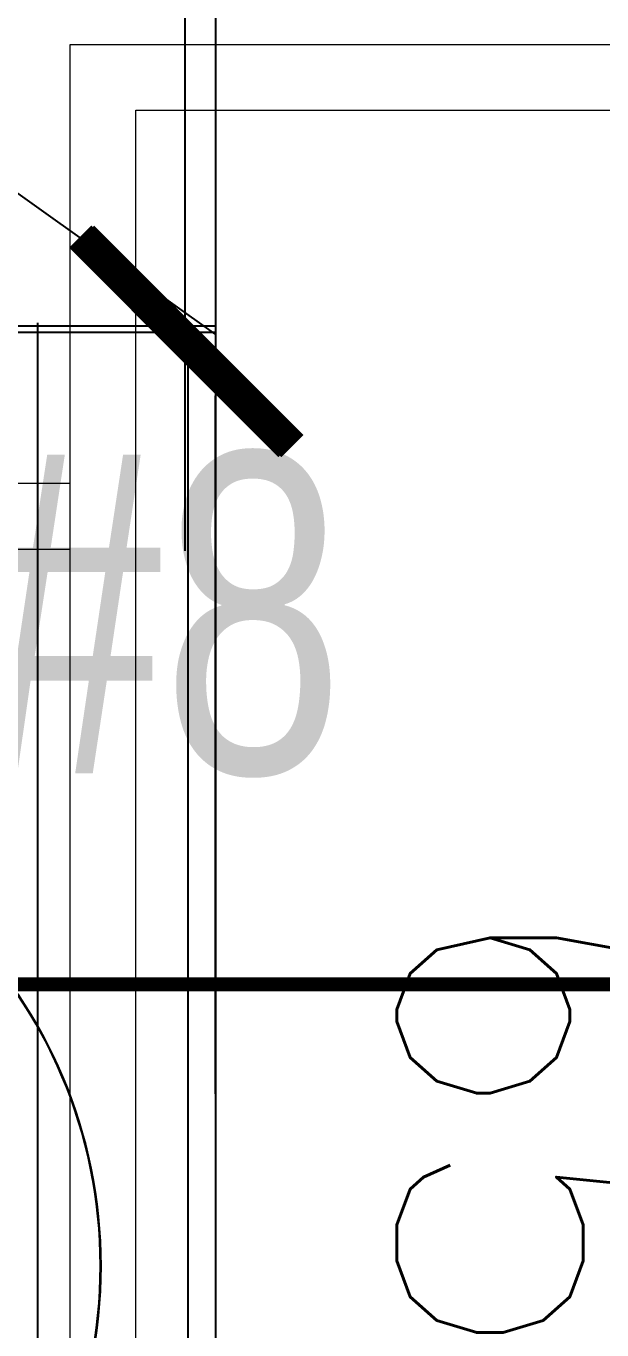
# Model space of a CAD drawing. Header units: millimetres. Extents: x -414464 to 1686, y -90036 to 108605.
# Drawn here: x -103373 to -103166.6, y -45614.7 to -45147.7 of the extents above; entities that cross this region are included whole.
import ezdxf
from ezdxf.enums import TextEntityAlignment as Align

# ---------------------------------------------------------------- set-up
doc = ezdxf.new("R2010")
doc.units = ezdxf.units.MM
doc.header["$LTSCALE"] = 1000
doc.header["$MEASUREMENT"] = 0
for name, pattern in [('$1$AUDIT_D_120904163729-0', [0]), ('$36$HIDDEN', [0.375, 0.25, -0.125]), ('AUDIT_D_120904163729-0', [0]), ('T8(T9 IS SIMILAR) - DIMENSION & TEXTING$1$AUDIT_D_120904163729-0', [0]), ('T8(T9 IS SIMILAR) - DIMENSION & TEXTING$1$T8 - TYPICAL FLOOR CORE$0$( Hidden )', [0.375, 0.25, -0.125]), ('T8(T9 IS SIMILAR)$1$$0$HIDDEN', [0.375, 0.25, -0.125]), ('T8_PROFILE SECTIONS$0$HIDDEN', [0.375, 0.25, -0.125]), ('T8_PROFILE SECTIONS$0$PHANTOM2', [1.25, 0.625, -0.125, 0.125, -0.125, 0.125, -0.125])]:
    doc.linetypes.add(name, pattern=pattern)
doc.layers.get('0').update_dxf_attribs({"linetype": 'AUDIT_D_120904163729-0'})
for name, color, linetype in [('$0$A-HATCH -160', 251, '$1$AUDIT_D_120904163729-0'), ('$21$A-DIMENSIONS', 2, '$36$HIDDEN'), ('3BHK-A$1$a-window-no', 125, 'Continuous'), ('3BHK-A$1$CUT-OUT', 49, 'Continuous'), ('3BHK-A$1$ELE 1', 1, 'Continuous'), ('a-rcc', 3, 'Continuous'), ('T8(T9 IS SIMILAR) - DIMENSION & TEXTING$1$A-PLUMBING', 7, 'T8(T9 IS SIMILAR) - DIMENSION & TEXTING$1$AUDIT_D_120904163729-0'), ('T8(T9 IS SIMILAR) - DIMENSION & TEXTING$1$a-window-no', 125, 'Continuous'), ('T8(T9 IS SIMILAR) - DIMENSION & TEXTING$1$U-TI-TEXT', 7, 'Continuous'), ('T8(T9 IS SIMILAR)$1$$6$a-beam 2', 50, 'Continuous'), ('T8(T9 IS SIMILAR)$1$S-BEAM', 20, 'T8(T9 IS SIMILAR)$1$$0$HIDDEN'), ('T8_PROFILE SECTIONS$0$A-PROFILE SECTIONS', 81, 'T8_PROFILE SECTIONS$0$PHANTOM2')]:
    doc.layers.add(name, color=color, linetype=linetype)
for name, color, linetype, lineweight in [('3BHK-A$1$A-ODU', 30, 'Continuous', 20), ('T8(T9 IS SIMILAR) - DIMENSION & TEXTING$1$R0-18-10-2014-T1-1st Podium Floor Plan$0$Text', 2, 'Continuous', 0), ('T8(T9 IS SIMILAR)$1$D&W', 8, 'Continuous', 25)]:
    doc.layers.add(name, color=color, linetype=linetype, lineweight=lineweight)
doc.styles.add('3BHK-A$1$LODHA STANDERD', font='sanss___.ttf')
doc.styles.add('T8(T9 IS SIMILAR) - DIMENSION & TEXTING$1$ARIAL ARROW', font='swisscl.ttf')
doc.styles.add('T8(T9 IS SIMILAR) - DIMENSION & TEXTING$1$LODHA STANDERD', font='sanss___.ttf')
doc.styles.add('T8(T9 IS SIMILAR) - DIMENSION & TEXTING$1$Romans 1', font='romans.shx', dxfattribs={"height": 100})
doc.dimstyles.new('T8(T9 IS SIMILAR) - DIMENSION & TEXTING$1$ALPINE S', dxfattribs={"dimscale": 0, "dimtxt": 100, "dimasz": 75, "dimexe": 0, "dimexo": 0, "dimgap": 75, "dimtad": 1, "dimdec": 0, "dimzin": 0, "dimdsep": 46, "dimtxsty": 'T8(T9 IS SIMILAR) - DIMENSION & TEXTING$1$Romans 1', "dimblk": 'T8(T9 IS SIMILAR) - DIMENSION & TEXTING$1$_ArchTick', "dimcen": 0.09, "dimclrd": 256, "dimclre": 256, "dimclrt": 7, "dimadec": 0, "dimazin": 0, "dimtfac": 1, "dimtdec": 0, "dimtofl": 0, "dimtmove": 1, "dimatfit": 0, "dimldrblk": 'T8(T9 IS SIMILAR) - DIMENSION & TEXTING$1$_Open90', "dimfxl": 1, "dimtolj": 1, "dimtzin": 0, "dimarcsym": 0})

# ---------------------------------------------------------------- blocks, each defined once
blk = doc.blocks.new('3BHK-A$1$WINDOW TAG')
at = {"layer": '3BHK-A$1$a-window-no'}
blk.add_circle((0, 0), 174.09, dxfattribs=at)
at = {"layer": '3BHK-A$1$a-window-no', "style": '3BHK-A$1$LODHA STANDERD'}
blk.add_attdef('WINDOW', text='', height=150, dxfattribs=at).set_placement((11.35, 2.79), align=Align.MIDDLE_CENTER)
blk = doc.blocks.new('3BHK-A$1$odu1')
at = {"layer": '3BHK-A$1$A-ODU'}
for points in [[(388.53, -900), (388.53, -55), (88.53, -55), (88.53, -900)], [(365.06, -876.53), (365.06, -78.47), (112, -78.47), (112, -876.53)]]:
    blk.add_lwpolyline(points, close=True, dxfattribs=at)
at = {"layer": '3BHK-A$1$A-ODU', "color": 3}
blk.add_lwpolyline([(388.53, -212.26), (463.53, -212.26), (463.53, -235.74), (388.53, -235.74)], dxfattribs=at)
blk = doc.blocks.new('3BHK-A')
at = {"layer": '3BHK-A$1$CUT-OUT'}
h = blk.add_hatch(dxfattribs=at)
h.set_pattern_fill('ANSI31', color=256, scale=1000, angle=135)
h.set_pattern_definition([(180, (23756.71, 9256.17), (-2e-14, -125), [])])
edge = h.paths.add_edge_path()
edge.add_line((1185483.83, -5710113.65), (1186131.54, -5710113.66))
edge.add_line((1186131.54, -5710113.66), (1186133.8, -5710538.47))
edge.add_line((1186133.8, -5710538.47), (1185483.09, -5710538.46))
edge.add_line((1185483.09, -5710538.46), (1185480.83, -5710113.65))
blk.add_line((1185485.45, -5710113.65, 0.56), (1185182.53, -5710538.46, -0.51), dxfattribs=at)
at = {"layer": '3BHK-A$1$ELE 1', "linetype": 'ByBlock'}
for p, q in [((1186432.84, -5710113.66, 0.14), (1185182.53, -5710113.65, -0.51)), ((1185482.46, -5710113.65, -0.02), (1185482.46, -5710538.46, -0.02))]:
    blk.add_line(p, q, dxfattribs=at)
at = {"layer": '3BHK-A$1$A-ODU', "xscale": -0.999999999999999, "rotation": 89.99992074632067}
blk.add_blockref('3BHK-A$1$odu1', (1185326.56, -5709777.25, 0.34), dxfattribs=at)
at = {"layer": '3BHK-A$1$a-window-no'}
ref = blk.add_blockref('3BHK-A$1$WINDOW TAG', (1185819.08, -5710328.98, -0.02), dxfattribs=dict(at, rotation=180))
ref.add_attrib('WINDOW', 'V1', dxfattribs={"height": 150, "style": '3BHK-A$1$LODHA STANDERD', "width": 0.8}).set_placement((1185837.03, -5710331.77, -0.02), align=Align.MIDDLE_CENTER)
blk = doc.blocks.new('T8(T9 IS SIMILAR) - DIMENSION & TEXTING$1$WINDOW TAG')
at = {"layer": 'T8(T9 IS SIMILAR) - DIMENSION & TEXTING$1$a-window-no'}
blk.add_circle((0, 0), 174.09, dxfattribs=at)
at = {"layer": 'T8(T9 IS SIMILAR) - DIMENSION & TEXTING$1$a-window-no', "style": 'T8(T9 IS SIMILAR) - DIMENSION & TEXTING$1$LODHA STANDERD'}
blk.add_attdef('WINDOW', text='', height=150, dxfattribs=at).set_placement((11.35, 2.79), align=Align.MIDDLE_CENTER)
blk = doc.blocks.new('T8(T9 IS SIMILAR) - DIMENSION & TEXTING$1$_ArchTick')
at = {"color": 0, "linetype": 'ByBlock', "const_width": 0.15}
blk.add_lwpolyline([(-0.5, -0.5), (0.5, 0.5)], dxfattribs=at)
blk = doc.blocks.new('*D436')
at = {"layer": 'T8(T9 IS SIMILAR) - DIMENSION & TEXTING$1$U-TI-TEXT', "linetype": 'T8(T9 IS SIMILAR) - DIMENSION & TEXTING$1$T8 - TYPICAL FLOOR CORE$0$( Hidden )', "lineweight": -2, "transparency": 16777216}
for p, q in [((-22264.39, 3751.31), (-22264.39, 3749.31)), ((-21964.39, 3751.31), (-21964.39, 3749.31))]:
    blk.add_line(p, q, dxfattribs=at)
at = {"layer": 'T8(T9 IS SIMILAR) - DIMENSION & TEXTING$1$U-TI-TEXT', "lineweight": -2, "transparency": 16777216}
for p, q in [((-22264.39, 3749.31), (-22339.39, 3749.31)), ((-22264.39, 3749.31), (-21964.39, 3749.31)), ((-22114.39, 3749.31), (-22035.64, 3486.81)), ((-21964.39, 3749.31), (-21889.39, 3749.31)), ((-22035.64, 3486.81), (-21628.5, 3486.81))]:
    blk.add_line(p, q, dxfattribs=at)
at = {"layer": 'T8(T9 IS SIMILAR) - DIMENSION & TEXTING$1$U-TI-TEXT', "linetype": 'ByBlock', "lineweight": -2, "transparency": 16777216, "xscale": 75, "yscale": 75, "zscale": 75}
blk.add_blockref('T8(T9 IS SIMILAR) - DIMENSION & TEXTING$1$_ArchTick', (-22264.39, 3749.31), dxfattribs=at)
at = {"layer": 'T8(T9 IS SIMILAR) - DIMENSION & TEXTING$1$U-TI-TEXT', "linetype": 'ByBlock', "lineweight": -2, "transparency": 16777216, "xscale": 75, "yscale": 75, "zscale": 75, "rotation": 180}
blk.add_blockref('T8(T9 IS SIMILAR) - DIMENSION & TEXTING$1$_ArchTick', (-21964.39, 3749.31), dxfattribs=at)
at = {"layer": 'T8(T9 IS SIMILAR) - DIMENSION & TEXTING$1$U-TI-TEXT', "color": 7, "linetype": 'ByBlock', "transparency": 16777216, "insert": (-21832.07, 3611.81), "char_height": 100, "attachment_point": 5, "style": 'T8(T9 IS SIMILAR) - DIMENSION & TEXTING$1$Romans 1', "bg_fill": 3, "box_fill_scale": 1.25, "bg_fill_color": 256, "bg_fill_true_color": 13158600, "bg_fill_transparency": 0}
blk.add_mtext('\\A1;300', dxfattribs=at)
blk = doc.blocks.new('T8(T9 IS SIMILAR) - DIMENSION & TEXTING$1$_Open90')
at = {"color": 0, "linetype": 'ByBlock', "lineweight": -2}
for p, q in [((-0.5, 0.5), (0, 0)), ((0, 0), (-1, 0)), ((0, 0), (-0.5, -0.5))]:
    blk.add_line(p, q, dxfattribs=at)
blk = doc.blocks.new('*D461')
at = {"layer": 'T8(T9 IS SIMILAR) - DIMENSION & TEXTING$1$U-TI-TEXT', "linetype": 'T8(T9 IS SIMILAR) - DIMENSION & TEXTING$1$T8 - TYPICAL FLOOR CORE$0$( Hidden )', "lineweight": -2, "transparency": 16777216}
for p, q in [((-21964.39, 3748.31), (-21964.39, 3750.31)), ((-21314.31, 3748.31), (-21314.31, 3750.31))]:
    blk.add_line(p, q, dxfattribs=at)
at = {"layer": 'T8(T9 IS SIMILAR) - DIMENSION & TEXTING$1$U-TI-TEXT', "lineweight": -2, "transparency": 16777216}
blk.add_line((-21964.39, 3750.31), (-21314.31, 3750.31), dxfattribs=at)
at = {"layer": 'T8(T9 IS SIMILAR) - DIMENSION & TEXTING$1$U-TI-TEXT', "linetype": 'ByBlock', "lineweight": -2, "transparency": 16777216, "xscale": 75, "yscale": 75, "zscale": 75, "rotation": 180}
blk.add_blockref('T8(T9 IS SIMILAR) - DIMENSION & TEXTING$1$_ArchTick', (-21964.39, 3750.31), dxfattribs=at)
at = {"layer": 'T8(T9 IS SIMILAR) - DIMENSION & TEXTING$1$U-TI-TEXT', "linetype": 'ByBlock', "lineweight": -2, "transparency": 16777216, "xscale": 75, "yscale": 75, "zscale": 75}
blk.add_blockref('T8(T9 IS SIMILAR) - DIMENSION & TEXTING$1$_ArchTick', (-21314.31, 3750.31), dxfattribs=at)
at = {"layer": 'T8(T9 IS SIMILAR) - DIMENSION & TEXTING$1$U-TI-TEXT', "color": 7, "linetype": 'ByBlock', "transparency": 16777216, "insert": (-21639.35, 3875.31), "char_height": 100, "attachment_point": 5, "style": 'T8(T9 IS SIMILAR) - DIMENSION & TEXTING$1$Romans 1', "bg_fill": 3, "box_fill_scale": 1.25, "bg_fill_color": 256, "bg_fill_true_color": 13158600, "bg_fill_transparency": 0}
blk.add_mtext('\\A1;650', dxfattribs=at)
blk = doc.blocks.new('T8_PROFILE SECTIONS$0$MH')
at = {"layer": 'T8_PROFILE SECTIONS$0$A-PROFILE SECTIONS', "linetype": 'T8_PROFILE SECTIONS$0$HIDDEN', "ltscale": 2, "const_width": 5}
blk.add_lwpolyline([(1140339.12, -5697424.81), (1140339.12, -5700565.72)], dxfattribs=at)
blk = doc.blocks.new('PROFILE SECTION LINE T9')
at = {"layer": 'T8_PROFILE SECTIONS$0$A-PROFILE SECTIONS', "linetype": 'ByBlock', "xscale": -1}
blk.add_blockref('T8_PROFILE SECTIONS$0$MH', (1140339.12, 5700565.72), dxfattribs=at)
blk = doc.blocks.new('T8(T9 IS SIMILAR) - DIMENSION & TEXTING$1$A$C77D62699')
at = {"layer": 'T8(T9 IS SIMILAR) - DIMENSION & TEXTING$1$U-TI-TEXT', "linetype": 'ByBlock'}
dim = blk.add_linear_dim(base=(-21964.39, 3749.31), p1=(-22264.39, 3879.67), p2=(-21964.39, 3879.54), dimstyle='T8(T9 IS SIMILAR) - DIMENSION & TEXTING$1$ALPINE S', override={"dimscale": 1, "dimfxl": 2, "dimfxlon": 1, "dimtfill": 1, "dimarcsym": 1}, dxfattribs=at)
dim.commit()
dim.dimension.update_dxf_attribs({"geometry": '*D436', "text_midpoint": (-21960.64, 3611.81)})
dim = blk.add_linear_dim(base=(-21314.31, 3750.31), p1=(-21964.39, 3693.91), p2=(-21314.31, 3693.94), dimstyle='T8(T9 IS SIMILAR) - DIMENSION & TEXTING$1$ALPINE S', override={"dimscale": 1, "dimfxl": 2, "dimfxlon": 1, "dimtfill": 1, "dimarcsym": 1}, dxfattribs=at)
dim.commit()
dim.dimension.update_dxf_attribs({"geometry": '*D461', "text_midpoint": (-21639.35, 3875.31)})
blk = doc.blocks.new('T8(T9 IS SIMILAR) - DIMENSION & TEXTING')
at = {"layer": 'T8(T9 IS SIMILAR) - DIMENSION & TEXTING$1$A-PLUMBING', "linetype": 'ByBlock'}
blk.add_blockref('T8(T9 IS SIMILAR) - DIMENSION & TEXTING$1$A$C77D62699', (1207452.26, -5713874.03), dxfattribs=at)
at = {"layer": 'T8(T9 IS SIMILAR) - DIMENSION & TEXTING$1$a-window-no'}
ref = blk.add_blockref('T8(T9 IS SIMILAR) - DIMENSION & TEXTING$1$WINDOW TAG', (1185819.01, -5710329.18, 0.49), dxfattribs=dict(at, rotation=180))
ref.add_attrib('WINDOW', 'V1', dxfattribs={"height": 150, "style": 'T8(T9 IS SIMILAR) - DIMENSION & TEXTING$1$LODHA STANDERD', "width": 0.8}).set_placement((1185836.97, -5710331.97, 0.49), align=Align.MIDDLE_CENTER)
at = {"layer": 'T8(T9 IS SIMILAR) - DIMENSION & TEXTING$1$R0-18-10-2014-T1-1st Podium Floor Plan$0$Text', "linetype": 'ByBlock', "style": 'T8(T9 IS SIMILAR) - DIMENSION & TEXTING$1$ARIAL ARROW'}
blk.add_text('#8', height=114.75, rotation=90, dxfattribs=at).set_placement((1185642.57, -5710198.36, 0.03))
blk = doc.blocks.new('T8(T9 IS SIMILAR)')
at = {"layer": 'T8(T9 IS SIMILAR)$1$D&W', "linetype": 'ByBlock'}
blk.add_blockref('3BHK-A', (0, 0), dxfattribs=at)
at = {"layer": 'T8(T9 IS SIMILAR)$1$$6$a-beam 2', "linetype": 'ByBlock'}
blk.add_blockref('T8(T9 IS SIMILAR) - DIMENSION & TEXTING', (0, 0), dxfattribs=at)
at = {"layer": 'T8(T9 IS SIMILAR)$1$S-BEAM'}
blk.add_line((1189931.92, -5710113.67, -0.17), (1185182.01, -5710113.67, -0.17), dxfattribs=at)
at = {"layer": 'T8(T9 IS SIMILAR)$1$S-BEAM', "elevation": -0.17}
blk.add_lwpolyline([(1186132.38, -5710113.77), (1185484.66, -5710113.77), (1185484.66, -5710538.22), (1186132.38, -5710538.22)], close=True, dxfattribs=at)
blk = doc.blocks.new('A$C48506478')
at = {"layer": '$21$A-DIMENSIONS', "linetype": 'ByBlock'}
blk.add_blockref('T8(T9 IS SIMILAR)', (-1195542.61, 5727884.64), dxfattribs=at)
at = {"layer": '$0$A-HATCH -160', "linetype": 'ByBlock'}
blk.add_blockref('T8(T9 IS SIMILAR) - DIMENSION & TEXTING', (-1195542.61, 5727884.64), dxfattribs=at)
at = {"layer": 'T8_PROFILE SECTIONS$0$A-PROFILE SECTIONS', "linetype": 'ByBlock'}
blk.add_blockref('PROFILE SECTION LINE T9', (-9824.44, 16268.88, -0.02), dxfattribs=at)

msp = doc.modelspace()

# ---------------------------------------------------------------- block references
at = {"layer": 'a-rcc', "linetype": 'ByBlock', "rotation": 270}
msp.add_blockref('A$C48506478', (-121075.99, -55315.35, -0.03), dxfattribs=at)

doc.saveas('drawing.dxf')
